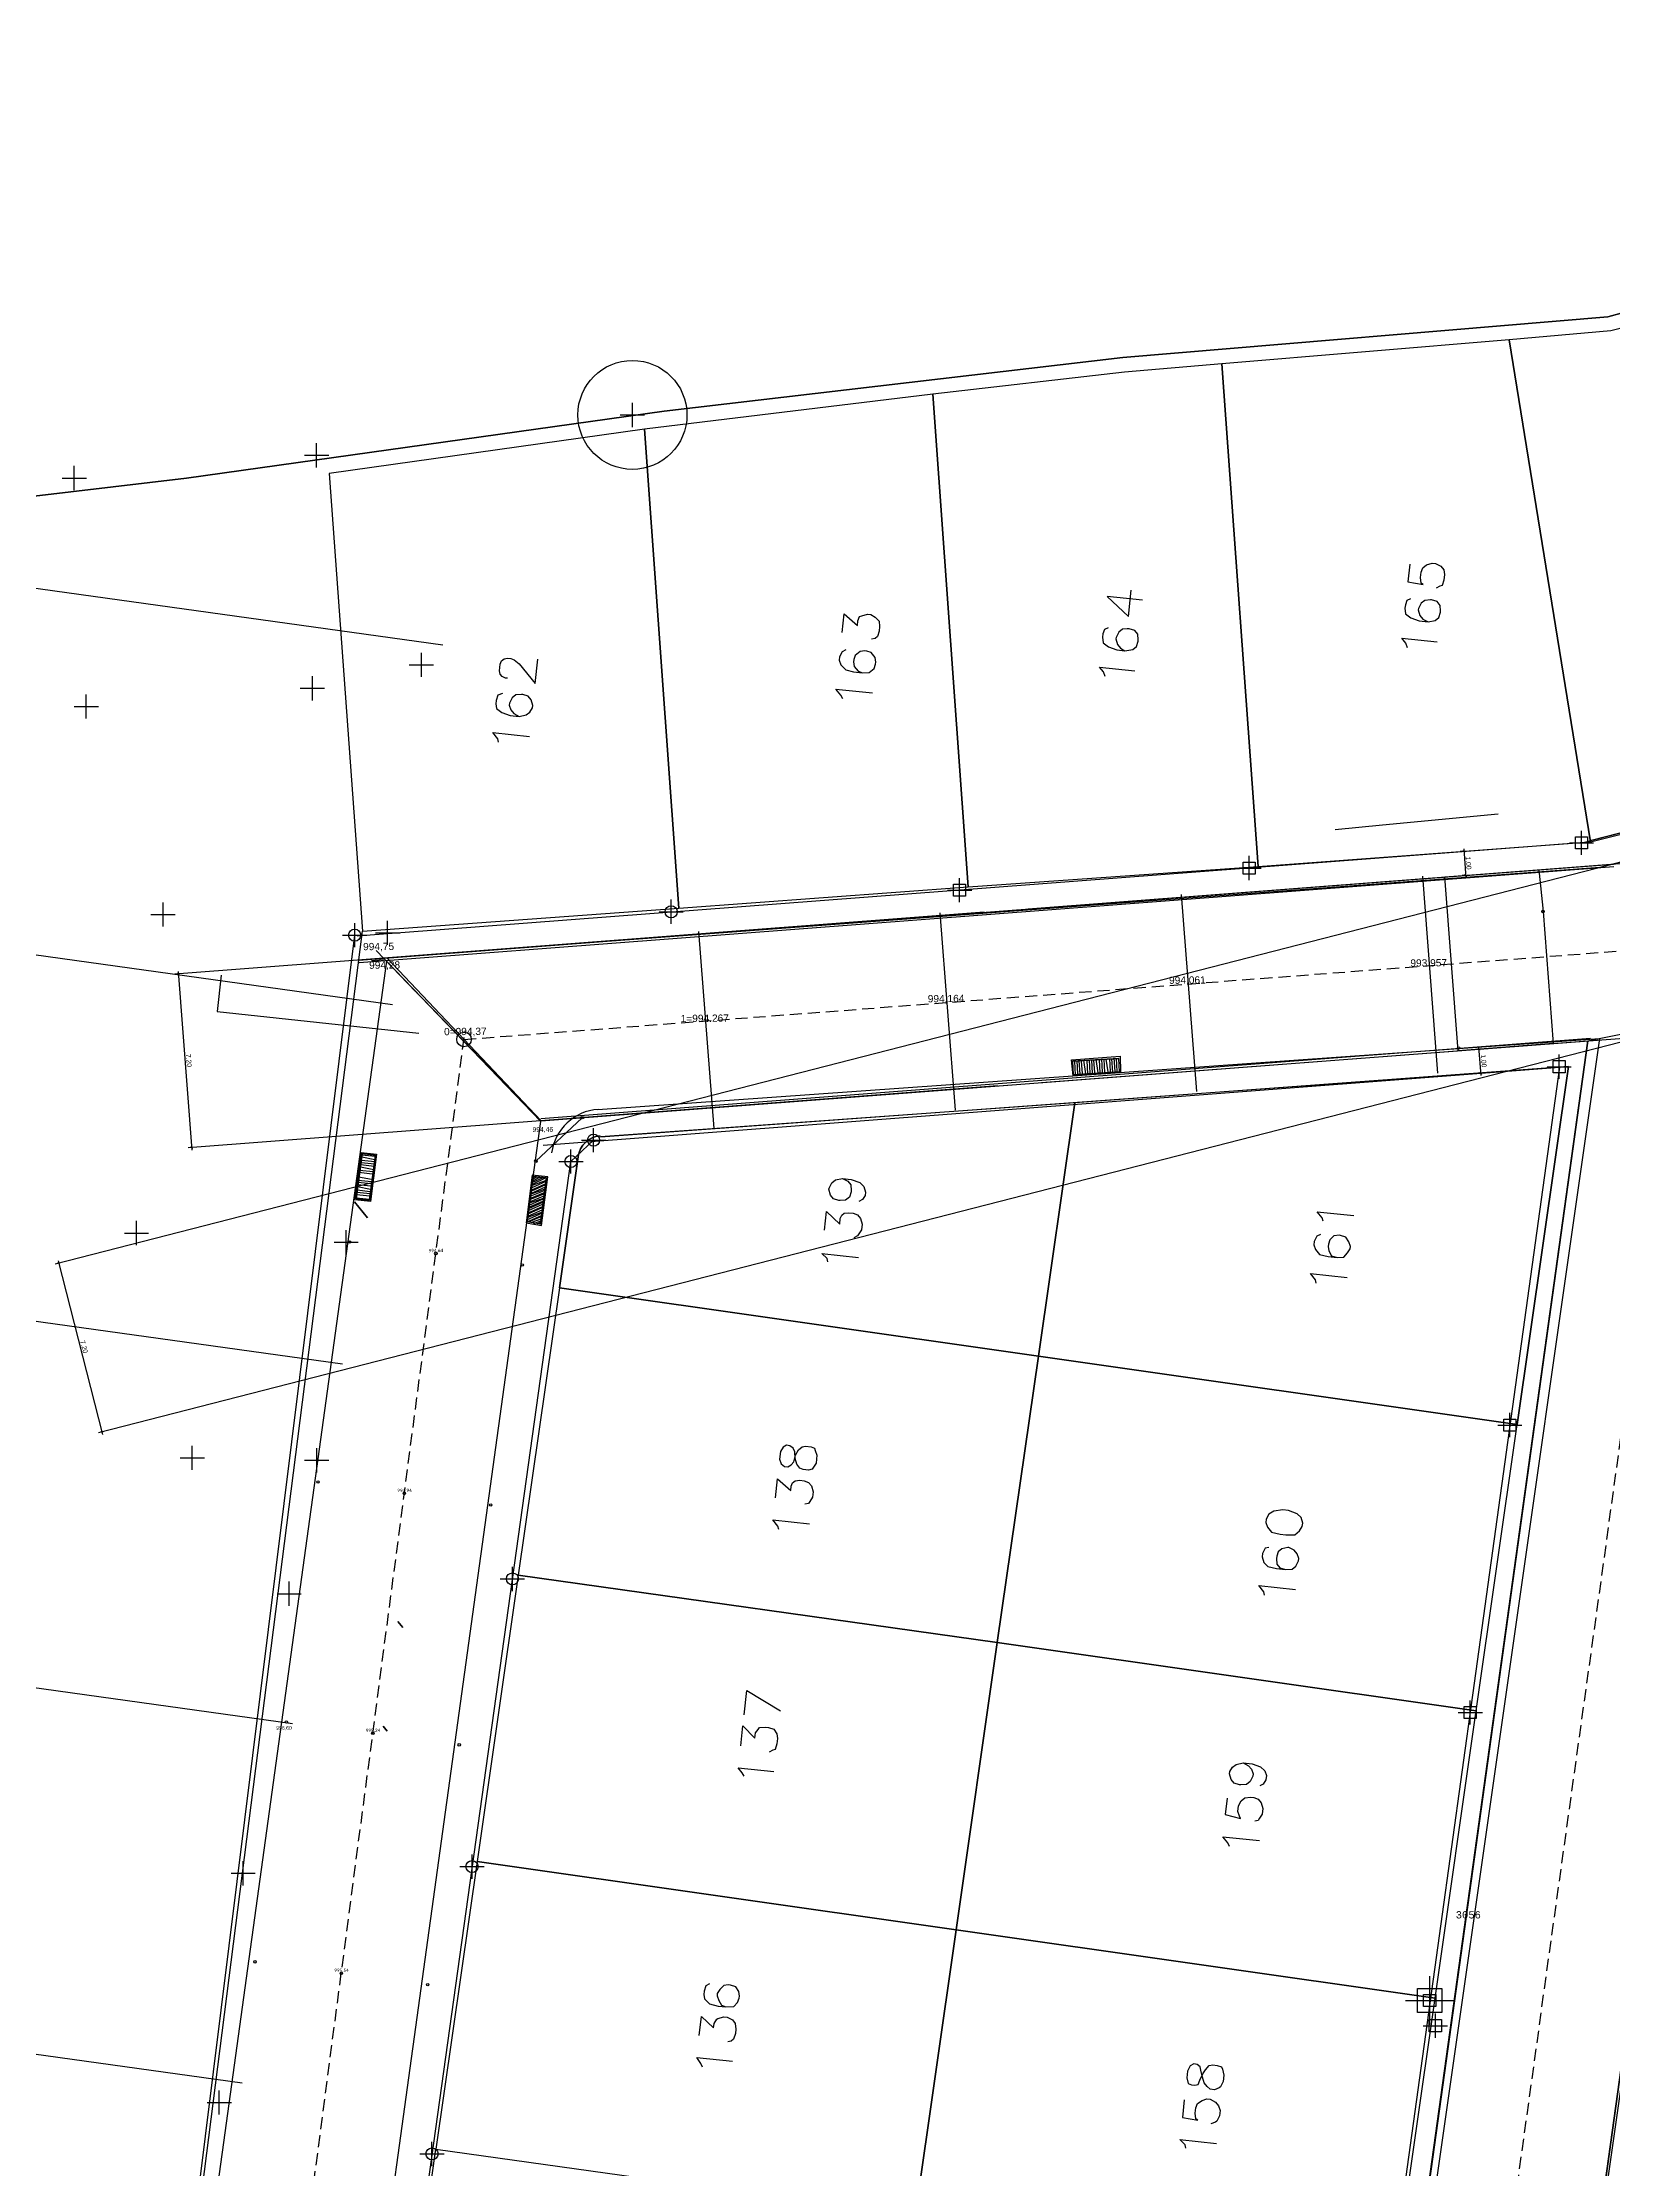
# Model space of a CAD drawing. Header units: metres. Extents: x -977055 to 805873, y -1033982 to 242021.
# Drawn here: x 854.2 to 919.1, y 1070.9 to 1158.7 of the extents above; entities that cross this region are included whole.
import ezdxf
from ezdxf.enums import TextEntityAlignment as Align

# ---------------------------------------------------------------- set-up
doc = ezdxf.new("R2010")
doc.units = ezdxf.units.M
doc.header["$PDMODE"] = 32
doc.header["$PDSIZE"] = 1.5
doc.linetypes.add('DASHED', pattern=[0.75, 0.5, -0.25])
for name, color, linetype in [('12-CONDICIONES EXISTENTES', 2, 'Continuous'), ('C-ANNO-MATC-TEXT', 150, 'Continuous'), ('C-ROAD-PROF-TEXT', 11, 'Continuous'), ('LOTE 243', 6, 'Continuous'), ('puntos nov 7', 50, 'Continuous'), ('PUNTOS V', 4, 'Continuous'), ('V-NODE', 1, 'Continuous')]:
    doc.layers.add(name, color=color, linetype=linetype)
doc.layers.add('PDF2_area escolar', color=7, linetype='Continuous', true_color=0x989898)
doc.layers.add('PDF_Geometry', color=7, linetype='Continuous', true_color=0x797979)
doc.layers.get('PDF2_area escolar').off()
doc.styles.add('CITY2', font='stylu.ttf', dxfattribs={"height": 0.2})
doc.styles.add('MONOTXT4', font='monotxt4.shx')
doc.styles.get("Standard").update_dxf_attribs({"font": 'arial.ttf'})
doc.dimstyles.new('COTAS2', dxfattribs={"dimtxt": 0.02, "dimasz": 0.1, "dimexe": 0.15, "dimexo": 0.08, "dimgap": 0.05, "dimtad": 1, "dimzin": 0, "dimdsep": 46, "dimtxsty": 'CITY2', "dimblk": 'ARCHTICK', "dimcen": 1, "dimdle": 0.1, "dimclrd": 1, "dimclre": 1, "dimclrt": 2, "dimadec": 0, "dimazin": 0, "dimtfac": 1, "dimtofl": 0, "dimtmove": 0, "dimatfit": 3, "dimldrblk": 'ARCHTICK', "dimfxl": 0.18, "dimtolj": 1, "dimtzin": 0, "dimarcsym": 0})

# ---------------------------------------------------------------- blocks, each defined once
blk = doc.blocks.new('*U274')
at = {"color": 0, "linetype": 'ByBlock', "lineweight": -2, "transparency": 16777216}
for p, q in [((-1, 0), (1, 0)), ((0, -1), (0, 1))]:
    blk.add_line(p, q, dxfattribs=at)
blk.add_circle((0, 0), 0.5, dxfattribs=at)
blk = doc.blocks.new('*U1300', base_point=(870.246, 1071.498, 996.919))
at = {"layer": 'V-NODE', "color": 50, "lineweight": -2, "xscale": 0.5, "yscale": 0.5, "zscale": 0.5}
blk.add_blockref('*U274', (870.246, 1071.498, 996.919), dxfattribs=at)
blk = doc.blocks.new('*U1303', base_point=(871.9, 1083.372, 996.448))
at = {"layer": 'V-NODE', "color": 50, "lineweight": -2, "xscale": 0.5, "yscale": 0.5, "zscale": 0.5}
blk.add_blockref('*U274', (871.9, 1083.372, 996.448), dxfattribs=at)
blk = doc.blocks.new('*U1306', base_point=(873.569, 1095.259, 995.987))
at = {"layer": 'V-NODE', "color": 50, "lineweight": -2, "xscale": 0.5, "yscale": 0.5, "zscale": 0.5}
blk.add_blockref('*U274', (873.569, 1095.259, 995.987), dxfattribs=at)
blk = doc.blocks.new('*U1312', base_point=(875.988, 1112.51, 995.416))
at = {"layer": 'V-NODE', "color": 50, "lineweight": -2, "xscale": 0.5, "yscale": 0.5, "zscale": 0.5}
blk.add_blockref('*U274', (875.988, 1112.51, 995.416), dxfattribs=at)
blk = doc.blocks.new('*U1315', base_point=(876.923, 1113.387, 995.362))
at = {"layer": 'V-NODE', "color": 50, "lineweight": -2, "xscale": 0.5, "yscale": 0.5, "zscale": 0.5}
blk.add_blockref('*U274', (876.923, 1113.387, 995.362), dxfattribs=at)
blk = doc.blocks.new('*U1318', base_point=(867.052, 1121.861, 994.772))
at = {"layer": 'V-NODE', "color": 50, "lineweight": -2, "xscale": 0.5, "yscale": 0.5, "zscale": 0.5}
blk.add_blockref('*U274', (867.052, 1121.861, 994.772), dxfattribs=at)
blk = doc.blocks.new('*U1321', base_point=(880.129, 1122.828, 994.948))
at = {"layer": 'V-NODE', "color": 50, "lineweight": -2, "xscale": 0.5, "yscale": 0.5, "zscale": 0.5}
blk.add_blockref('*U274', (880.129, 1122.828, 994.948), dxfattribs=at)
blk = doc.blocks.new('*U2419')
at = {"color": 0, "linetype": 'ByBlock', "lineweight": -2, "transparency": 16777216}
for p, q in [((0, -1), (0, 1)), ((-1, 0), (1, 0))]:
    blk.add_line(p, q, dxfattribs=at)
blk.add_lwpolyline([(-0.5, -0.5), (-0.5, 0.5), (0.5, 0.5), (0.5, -0.5)], close=True, dxfattribs=at)
blk = doc.blocks.new('*U2491', base_point=(911.472, 1077.838, 996.459))
at = {"layer": 'V-NODE', "color": 10, "lineweight": -2}
blk.add_blockref('*U2419', (911.472, 1077.838, 996.459), dxfattribs=at)
blk = doc.blocks.new('*U2497')
at = {"color": 0, "linetype": 'ByBlock', "lineweight": -2, "transparency": 16777216}
for p, q in [((-1, 0), (1, 0)), ((0, -1), (0, 1))]:
    blk.add_line(p, q, dxfattribs=at)
blk.add_lwpolyline([(-0.5, -0.5), (-0.5, 0.5), (0.5, 0.5), (0.5, -0.5)], close=True, dxfattribs=at)
blk = doc.blocks.new('*U2728', base_point=(911.472, 1077.838, 996.459))
at = {"layer": 'V-NODE', "color": 130, "lineweight": -2, "xscale": 0.5, "yscale": 0.5, "zscale": 0.5}
blk.add_blockref('*U2497', (911.472, 1077.838, 996.459), dxfattribs=at)
blk = doc.blocks.new('*U2737', base_point=(913.147, 1089.74, 995.969))
at = {"layer": 'V-NODE', "color": 130, "lineweight": -2, "xscale": 0.5, "yscale": 0.5, "zscale": 0.5}
blk.add_blockref('*U2497', (913.147, 1089.74, 995.969), dxfattribs=at)
blk = doc.blocks.new('*U2740', base_point=(914.784, 1101.616, 995.679))
at = {"layer": 'V-NODE', "color": 130, "lineweight": -2, "xscale": 0.5, "yscale": 0.5, "zscale": 0.5}
blk.add_blockref('*U2497', (914.784, 1101.616, 995.679), dxfattribs=at)
blk = doc.blocks.new('*U2749', base_point=(892.046, 1123.719, 994.986))
at = {"layer": 'V-NODE', "color": 130, "lineweight": -2, "xscale": 0.5, "yscale": 0.5, "zscale": 0.5}
blk.add_blockref('*U2497', (892.046, 1123.719, 994.986), dxfattribs=at)
blk = doc.blocks.new('*U2752', base_point=(904.011, 1124.634, 995.008))
at = {"layer": 'V-NODE', "color": 130, "lineweight": -2, "xscale": 0.5, "yscale": 0.5, "zscale": 0.5}
blk.add_blockref('*U2497', (904.011, 1124.634, 995.008), dxfattribs=at)
blk = doc.blocks.new('base')
at = {"layer": 'PDF_Geometry', "lineweight": 25, "extrusion": (-0.000787417, 0.063364, 0.99799), "elevation": 0.026}
for points in [[(-314.355, -197.288), (-299.601, -195.681), (-292.744, -194.188), (-282.663, -192.111), (-274.476, -190.361), (-258.037, -185.154), (-248.029, -180.61), (-240.539, -177.71), (-228.643, -174.042), (-222.733, -172.714), (-217.384, -171.04), (-209.935, -169.248), (-202.16, -164.759), (-196.196, -160.284), (-195.073, -159.817), (-178.095, -157.457), (-154.298, -156.614), (-136.667, -154.611), (-124.436, -153.164), (-118.066, -151.474), (-100.79, -146.646), (-80.955, -140.967), (-73.385, -139.328), (-61.694, -135.822), (-40.504, -131.604), (-37.727, -130.872), (-17.661, -129.441), (1.311, -127.461), (21.092, -124.929), (41.006, -122.83), (47.376, -123.458), (63.592, -123.186), (81.402, -124.312), (85.639, -96.072), (88.705, -66.393), (92.811, -40.781), (97.16, -22.386), (100.596, -1.562), (102.483, 8.32), (109.691, 37.361), (117.528, 76.62), (126.217, 115.638), (131.513, 149.592), (134.682, 173.973), (136.916, 195.591), (139.956, 229.678), (141.558, 250.676), (142.614, 271.37), (143.252, 283.21), (147.066, 312.938), (152.58, 355.631), (153.554, 396.042), (150.869, 418.02), (151.777, 438.639), (150.959, 458.028), (151.777, 438.639), (150.869, 418.02), (153.554, 396.042), (152.58, 355.631), (147.066, 312.938), (143.252, 283.21), (142.614, 271.37), (141.558, 250.676), (139.956, 229.678), (136.916, 195.591), (134.682, 173.973), (131.513, 149.592), (126.217, 115.638), (117.528, 76.62), (109.691, 37.361), (102.483, 8.32), (100.596, -1.562), (97.16, -22.386), (92.811, -40.781), (88.705, -66.393), (85.639, -96.072), (81.402, -124.312), (63.592, -123.186), (47.376, -123.458), (41.006, -122.83), (21.092, -124.929), (1.311, -127.461), (-17.661, -129.441), (-37.727, -130.872), (-40.504, -131.604), (-61.694, -135.822), (-73.385, -139.328), (-80.955, -140.967), (-100.79, -146.646), (-118.066, -151.474), (-124.436, -153.164), (-136.667, -154.611), (-154.298, -156.614), (-178.095, -157.457), (-195.073, -159.817), (-196.196, -160.284), (-202.16, -164.759), (-209.935, -169.248), (-217.384, -171.04), (-222.733, -172.714), (-228.643, -174.042), (-240.539, -177.71), (-248.029, -180.61), (-258.037, -185.154), (-274.476, -190.361), (-282.663, -192.111), (-292.744, -194.188), (-299.601, -195.681), (-314.355, -197.288), (-312.178, -178.446), (-309.146, -157.898), (-306.876, -132.899), (-305.823, -118.002), (-298.643, -78.802), (-291.055, -45.077), (-282.252, -15.116), (-275.645, 10.473), (-270.319, 33.898), (-263.825, 63.164), (-258.15, 86.408), (-284.424, 123.888)], [(-29.412, -120.745), (-29.324, -120.014), (-29.958, -119.891), (-29.872, -119.948), (-29.854, -120.182), (-29.882, -120.41), (-29.949, -120.588), (-30.103, -120.708), (-30.342, -120.772), (-30.48, -120.756), (-30.697, -120.637), (-30.818, -120.483), (-30.841, -120.295), (-30.814, -120.066), (-30.741, -119.843), (-30.644, -119.808), (-30.496, -119.734)], [(-18.351, -119.388), (-16.889, -119.564), (-17.76, -118.717), (-17.892, -119.814)], [(-5.919, -118.197), (-6.013, -118.974), (-6.558, -118.491), (-6.58, -118.673), (-6.647, -118.851), (-6.744, -118.885), (-6.984, -118.949), (-7.121, -118.933), (-7.293, -118.819), (-7.459, -118.66), (-7.477, -118.426), (-7.455, -118.243), (-7.382, -118.02), (-7.279, -117.94), (-7.137, -117.911)], [(-29.424, -119.306), (-29.276, -119.231), (-29.208, -119.054), (-29.192, -118.917), (-29.21, -118.683), (-29.422, -118.518), (-29.776, -118.383), (-30.142, -118.339), (-30.427, -118.397), (-30.581, -118.518), (-30.654, -118.741), (-30.66, -118.786), (-30.642, -119.02), (-30.521, -119.174), (-30.298, -119.247), (-30.252, -119.253), (-30.018, -119.235), (-29.864, -119.114), (-29.746, -118.897), (-29.74, -118.851), (-29.804, -118.611), (-29.925, -118.458), (-30.142, -118.339)], [(-16.917, -118.263), (-16.769, -118.188), (-16.701, -118.01), (-16.685, -117.873), (-16.703, -117.639), (-16.915, -117.475), (-17.27, -117.339), (-17.59, -117.301), (-17.921, -117.353), (-18.074, -117.474), (-18.147, -117.697), (-18.153, -117.743), (-18.135, -117.977), (-18.014, -118.13), (-17.791, -118.204), (-17.7, -118.215), (-17.511, -118.191), (-17.358, -118.07), (-17.239, -117.853), (-17.233, -117.807), (-17.297, -117.568), (-17.418, -117.414), (-17.59, -117.301)], [(-29.273, -117.284), (-29.204, -117.478), (-29.043, -117.683), (-30.506, -117.507)], [(7.921, -116.479), (8.012, -116.49), (8.144, -116.552), (8.224, -116.655), (8.253, -116.797), (8.22, -117.071), (8.158, -117.203), (8.056, -117.283), (7.913, -117.313), (7.776, -117.296), (7.644, -117.234), (7.432, -117.069), (6.789, -116.25), (6.668, -117.255)], [(-6.065, -117.483), (-5.917, -117.408), (-5.798, -117.191), (-5.782, -117.054), (-5.851, -116.86), (-6.058, -116.65), (-6.372, -116.565), (-6.738, -116.521), (-7.017, -116.534), (-7.222, -116.695), (-7.29, -116.872), (-7.301, -116.964), (-7.277, -117.152), (-7.116, -117.357), (-6.939, -117.424), (-6.848, -117.435), (-6.659, -117.412), (-6.455, -117.251), (-6.387, -117.074), (-6.376, -116.982), (-6.399, -116.794), (-6.56, -116.589), (-6.738, -116.521)], [(-16.766, -116.24), (-16.697, -116.434), (-16.536, -116.639), (-17.999, -116.463)], [(8.135, -115.855), (8.329, -115.786), (8.402, -115.563), (8.419, -115.426), (8.395, -115.238), (8.183, -115.073), (7.828, -114.937), (7.463, -114.893), (7.177, -114.952), (7.024, -115.072), (6.91, -115.244), (6.899, -115.336), (6.963, -115.575), (7.084, -115.729), (7.307, -115.802), (7.352, -115.808), (7.586, -115.789), (7.74, -115.669), (7.859, -115.451), (7.87, -115.36), (7.801, -115.166), (7.68, -115.012), (7.463, -114.893)], [(-5.914, -115.461), (-5.839, -115.609), (-5.638, -115.865), (-7.147, -115.684)], [(8.332, -113.839), (8.361, -113.981), (8.562, -114.238), (7.053, -114.056)], [(-73.972, -29.127), (-75.851, -30.477), (-73.972, -29.127), (-35.504, -35.06), (-34.154, -36.938), (-44.268, -102.03), (-86.666, -112.549), (-88.335, -111.003), (-75.851, -30.477)], [(-32.936, -110.351), (-28.158, -109.953), (-26.189, -109.773)], [(90.41, -55.701), (23.541, -45.327), (22.42, -46.165), (14.042, -106.087)], [(19.91, -104.337), (20.092, -102.828), (11.773, -101.826)], [(4.42, -98.575), (-37.003, -101.004), (-27.234, -38.004)], [(-17.159, -99.871), (-15.246, -99.776), (-15.221, -100.336), (-17.134, -100.43)], [(-15.338, -99.765), (-15.312, -100.325)], [(-15.435, -99.8), (-15.409, -100.36)], [(-15.526, -99.789), (-15.501, -100.349)], [(-15.623, -99.824), (-15.592, -100.338)], [(-15.76, -99.807), (-15.689, -100.372)], [(-15.852, -99.796), (-15.826, -100.356)], [(-15.949, -99.831), (-15.923, -100.39)], [(-16.04, -99.82), (-16.015, -100.379)], [(-16.137, -99.855), (-16.106, -100.368)], [(-16.274, -99.838), (-16.203, -100.403)], [(-16.365, -99.827), (-16.34, -100.387)], [(-16.462, -99.862), (-16.437, -100.421)], [(-16.554, -99.851), (-16.528, -100.41)], [(-16.696, -99.88), (-16.62, -100.399)], [(-16.788, -99.869), (-16.762, -100.428)], [(-16.879, -99.858), (-16.854, -100.417)], [(-16.976, -99.893), (-16.951, -100.452)], [(-17.068, -99.882), (-17.042, -100.441)], [(6.095, -91.219), (5.257, -96.636), (6.095, -91.219), (-13.659, -88.143), (-15.292, -98.612), (4.324, -97.451), (-35.706, -99.862), (-33.414, -85.067)], [(14.449, -95.007), (14.178, -96.876), (13.629, -96.81), (13.901, -94.941)], [(14.306, -96.196), (13.712, -96.124)], [(14.244, -96.327), (13.701, -96.216)], [(14.233, -96.419), (13.684, -96.353)], [(14.222, -96.51), (13.673, -96.444)], [(14.211, -96.602), (13.662, -96.536)], [(14.194, -96.739), (13.651, -96.627)], [(14.183, -96.83), (13.635, -96.764)], [(14.405, -95.373), (13.857, -95.307)], [(14.389, -95.51), (13.846, -95.398)], [(14.378, -95.602), (13.829, -95.535)], [(14.367, -95.693), (13.818, -95.627)], [(14.355, -95.784), (13.807, -95.718)], [(14.339, -95.922), (13.796, -95.81)], [(14.317, -96.104), (13.768, -96.038)], [(6.843, -93.859), (6.566, -95.773), (7.115, -95.839), (7.386, -93.971), (6.799, -94.225)], [(7.26, -95.022), (6.627, -95.271)], [(7.249, -95.114), (6.622, -95.316)], [(7.198, -95.154), (6.611, -95.408)], [(7.187, -95.245), (6.6, -95.499)], [(7.181, -95.291), (6.594, -95.545)], [(7.17, -95.382), (6.583, -95.636)], [(7.159, -95.474), (6.578, -95.682)], [(7.154, -95.52), (6.612, -95.779)], [(7.143, -95.611), (6.704, -95.79)], [(7.137, -95.657), (6.841, -95.806)], [(7.126, -95.748), (6.978, -95.823)], [(7.115, -95.839), (7.069, -95.834)], [(-5.654, -95.599), (-5.872, -95.48), (-5.993, -95.327), (-6.011, -95.093), (-6.005, -95.047), (-5.932, -94.824), (-5.778, -94.703), (-5.544, -94.685), (-5.499, -94.691), (-5.276, -94.764), (-5.155, -94.918), (-5.091, -95.157), (-5.097, -95.203), (-5.216, -95.42), (-5.369, -95.541), (-5.654, -95.599), (-6.02, -95.555), (-6.375, -95.42), (-6.541, -95.261), (-6.605, -95.021), (-6.588, -94.884), (-6.475, -94.712), (-6.327, -94.637)], [(14.444, -95.053), (13.895, -94.987)], [(14.427, -95.19), (13.879, -95.124)], [(14.416, -95.282), (13.868, -95.216)], [(7.364, -94.154), (6.783, -94.362)], [(7.359, -94.2), (6.772, -94.453)], [(7.348, -94.291), (6.761, -94.545)], [(7.342, -94.337), (6.755, -94.59)], [(7.331, -94.428), (6.744, -94.682)], [(7.32, -94.519), (6.733, -94.773)], [(7.315, -94.565), (6.728, -94.819)], [(7.304, -94.657), (6.717, -94.91)], [(7.293, -94.748), (6.666, -94.951)], [(7.287, -94.794), (6.655, -95.042)], [(7.276, -94.885), (6.644, -95.133)], [(7.271, -94.931), (6.638, -95.179)], [(-4.887, -93.466), (-4.981, -94.243), (-5.52, -93.714), (-5.548, -93.943), (-5.61, -94.075), (-5.712, -94.155), (-5.901, -94.179), (-6.083, -94.157), (-6.261, -94.089), (-6.381, -93.935), (-6.445, -93.696), (-6.418, -93.467), (-6.304, -93.295), (-6.248, -93.209), (-6.099, -93.135)], [(-25.49, -93.581), (-25.461, -93.723), (-25.26, -93.979), (-26.768, -93.798)], [(7.375, -94.062), (6.788, -94.316)], [(7.341, -93.965), (6.805, -94.179)], [(7.204, -93.949), (6.816, -94.088)], [(7.118, -93.892), (6.827, -93.996)], [(6.981, -93.876), (6.832, -93.951)], [(-5.007, -92.153), (-4.978, -92.296), (-4.772, -92.506), (-6.28, -92.324)], [(-25.378, -93.038), (-25.23, -92.963), (-25.111, -92.745), (-25.094, -92.608), (-25.164, -92.414), (-25.325, -92.209), (-25.685, -92.12), (-26.05, -92.076), (-26.33, -92.088), (-26.489, -92.255), (-26.603, -92.426), (-26.614, -92.518), (-26.544, -92.712), (-26.429, -92.911), (-26.206, -92.984), (-26.161, -92.99), (-25.927, -92.972), (-25.767, -92.805), (-25.7, -92.628), (-25.689, -92.537), (-25.712, -92.348), (-25.827, -92.149), (-26.05, -92.076)], [(-25.181, -91.021), (-25.152, -91.164), (-24.951, -91.42), (-26.46, -91.238)], [(-2.721, -82.413), (-2.815, -83.19), (-3.359, -82.707), (-3.381, -82.889), (-3.443, -83.021), (-3.546, -83.101), (-3.734, -83.125), (-3.917, -83.103), (-4.094, -83.035), (-4.215, -82.882), (-4.279, -82.642), (-4.251, -82.414), (-4.138, -82.242), (-4.081, -82.156), (-3.939, -82.127)], [(-2.841, -81.1), (-2.812, -81.242), (-2.611, -81.498), (-4.119, -81.317)], [(-23.077, -80.099), (-22.935, -80.07), (-22.816, -79.852), (-22.799, -79.715), (-22.863, -79.476), (-23.029, -79.317), (-23.39, -79.227), (-23.755, -79.183), (-24.035, -79.195), (-24.189, -79.316), (-24.308, -79.534), (-24.319, -79.625), (-24.249, -79.819), (-24.129, -79.972), (-23.911, -80.091), (-23.865, -80.097), (-23.626, -80.033), (-23.472, -79.912), (-23.404, -79.735), (-23.393, -79.644), (-23.412, -79.41), (-23.532, -79.256), (-23.755, -79.183)], [(-22.886, -78.128), (-22.857, -78.271), (-22.656, -78.527), (-24.164, -78.345)], [(-1.316, -73.447), (-1.437, -74.452), (-2.817, -73.59)], [(-1.162, -72.167), (-1.261, -72.99), (-1.755, -72.466), (-1.782, -72.695), (-1.89, -72.821), (-1.947, -72.907), (-2.181, -72.925), (-2.318, -72.909), (-2.541, -72.835), (-2.656, -72.636), (-2.68, -72.448), (-2.652, -72.219), (-2.579, -71.996), (-2.482, -71.961), (-2.334, -71.887)], [(-21.912, -71.197), (-22.13, -71.078), (-22.25, -70.925), (-22.32, -70.731), (-22.309, -70.639), (-22.19, -70.422), (-22.036, -70.301), (-21.802, -70.283), (-21.756, -70.289), (-21.533, -70.362), (-21.413, -70.515), (-21.349, -70.755), (-21.36, -70.846), (-21.473, -71.018), (-21.627, -71.139), (-21.912, -71.197), (-22.278, -71.153), (-22.632, -71.018), (-22.799, -70.858), (-22.868, -70.665), (-22.846, -70.482), (-22.733, -70.31), (-22.584, -70.235)], [(-1.288, -70.9), (-1.213, -71.048), (-1.052, -71.253), (-2.514, -71.077)], [(-21.228, -69.749), (-21.145, -69.064), (-21.774, -68.895), (-21.739, -68.992), (-21.67, -69.186), (-21.697, -69.415), (-21.816, -69.632), (-21.97, -69.753), (-22.204, -69.771), (-22.341, -69.754), (-22.518, -69.687), (-22.639, -69.533), (-22.703, -69.293), (-22.675, -69.065), (-22.562, -68.893), (-22.505, -68.807), (-22.363, -68.778)], [(-21.311, -67.745), (-21.236, -67.894), (-21.035, -68.15), (-22.543, -67.968)], [(0.256, -62.322), (0.404, -62.247), (0.477, -62.024), (0.494, -61.887), (0.47, -61.698), (0.264, -61.488), (-0.096, -61.398), (-0.416, -61.36), (-0.742, -61.367), (-0.901, -61.533), (-0.969, -61.71), (-0.98, -61.802), (-0.956, -61.99), (-0.841, -62.189), (-0.618, -62.263), (-0.527, -62.274), (-0.338, -62.25), (-0.179, -62.084), (-0.066, -61.912), (-0.055, -61.82), (-0.124, -61.627), (-0.239, -61.427), (-0.416, -61.36)], [(0.698, -60.195), (0.604, -60.972), (0.105, -60.495), (0.083, -60.678), (-0.03, -60.85), (-0.082, -60.89), (-0.321, -60.954), (-0.458, -60.937), (-0.676, -60.818), (-0.796, -60.665), (-0.815, -60.431), (-0.792, -60.248), (-0.719, -60.025), (-0.617, -59.944), (-0.474, -59.915)], [(0.578, -58.883), (0.653, -59.031), (0.808, -59.281), (-0.655, -59.105)], [(-19.307, -57.275), (-19.219, -56.544), (-19.854, -56.421), (-19.768, -56.478), (-19.75, -56.712), (-19.777, -56.94), (-19.845, -57.118), (-20.044, -57.233), (-20.238, -57.302), (-20.375, -57.286), (-20.593, -57.167), (-20.713, -57.013), (-20.783, -56.819), (-20.755, -56.591), (-20.636, -56.373), (-20.585, -56.333), (-20.391, -56.263)], [(-19.345, -55.277), (-19.316, -55.419), (-19.109, -55.63), (-20.617, -55.448)]]:
    blk.add_lwpolyline(points, dxfattribs=at)
for points in [[(-33.631, -129.975), (-36.733, -109.151), (-50.149, -112.358), (-45.414, -131.94), (-40.661, -130.983), (-37.843, -130.302)], [(-21.751, -129.134), (-22.997, -108.302), (-36.733, -109.151), (-33.631, -129.975)], [(-9.793, -128.024), (-10.997, -107.615), (-22.997, -108.302), (-21.751, -129.134), (-17.727, -128.83)], [(2.142, -126.726), (0.963, -106.876), (-10.997, -107.615), (-9.793, -128.024)], [(15.188, -125.052), (14.042, -106.087), (0.963, -106.876), (2.142, -126.726)], [(-17.205, -99.865), (-15.241, -99.731), (-15.181, -100.387), (-17.19, -100.516)], [(-15.221, -100.336), (-15.246, -99.776), (-17.159, -99.871), (-17.134, -100.43)], [(-33.414, -85.067), (-35.706, -99.862), (-15.292, -98.612), (-13.659, -88.143)], [(14.5, -94.967), (14.218, -96.927), (13.578, -96.85), (13.86, -94.89)], [(13.629, -96.81), (14.178, -96.876), (14.449, -95.007), (13.901, -94.941)], [(6.803, -93.808), (6.515, -95.814), (7.155, -95.891), (7.438, -93.931)], [(7.115, -95.839), (6.566, -95.773), (6.843, -93.859), (7.386, -93.971)], [(-11.816, -76.309), (-13.659, -88.143), (6.095, -91.219), (7.944, -79.339)], [(-31.571, -73.233), (-33.414, -85.067), (-13.659, -88.143), (-11.816, -76.309)], [(-2.914, -84.012), (-2.983, -83.818), (-3.109, -83.71), (-3.246, -83.694), (-3.394, -83.769), (-3.502, -83.895), (-3.581, -84.164), (-3.7, -84.381), (-3.854, -84.502), (-3.996, -84.531), (-4.225, -84.503), (-4.357, -84.441), (-4.391, -84.344), (-4.461, -84.151), (-4.422, -83.831), (-4.309, -83.659), (-4.252, -83.573), (-4.109, -83.544), (-3.881, -83.571), (-3.749, -83.633), (-3.629, -83.787), (-3.565, -84.027), (-3.552, -84.306), (-3.477, -84.454), (-3.351, -84.562), (-3.214, -84.579), (-3.066, -84.504), (-2.952, -84.332)], [(-22.97, -81.132), (-23.039, -80.938), (-23.2, -80.734), (-23.56, -80.644), (-23.789, -80.616), (-24.16, -80.618), (-24.365, -80.779), (-24.478, -80.95), (-24.495, -81.088), (-24.431, -81.327), (-24.265, -81.486), (-23.91, -81.622), (-23.681, -81.649), (-23.305, -81.602), (-23.105, -81.487), (-22.986, -81.269)], [(-9.968, -64.429), (-11.816, -76.309), (7.944, -79.339), (9.787, -67.504)], [(-29.722, -61.353), (-31.571, -73.233), (-11.816, -76.309), (-9.968, -64.429)], [(-8.124, -52.594), (-9.968, -64.429), (9.787, -67.504), (11.636, -55.624)], [(-27.879, -49.519), (-29.722, -61.353), (-9.968, -64.429), (-8.124, -52.594)], [(-19.417, -58.189), (-19.481, -57.95), (-19.613, -57.887), (-19.75, -57.871), (-19.893, -57.9), (-19.96, -58.077), (-20.085, -58.341), (-20.198, -58.513), (-20.358, -58.679), (-20.5, -58.708), (-20.683, -58.686), (-20.86, -58.618), (-20.895, -58.521), (-20.959, -58.282), (-20.926, -58.008), (-20.807, -57.79), (-20.756, -57.75), (-20.562, -57.68), (-20.379, -57.702), (-20.253, -57.81), (-20.132, -57.964), (-20.068, -58.204), (-20.01, -58.489), (-19.981, -58.631), (-19.855, -58.739), (-19.718, -58.756), (-19.569, -58.681), (-19.451, -58.463)], [(-8.124, -52.594), (-6.276, -40.714), (12.479, -43.623), (13.312, -44.79), (11.636, -55.624)]]:
    blk.add_lwpolyline(points, close=True, dxfattribs=at)
blk.add_lwpolyline([(4.336, -97.483, 0.353005), (5.255, -96.646, -0.353005)], format="xyb", close=True, dxfattribs=at)
at = {"layer": 'PDF_Geometry', "color": 215, "lineweight": 50, "true_color": 0xa9529f, "extrusion": (-0.000787417, 0.063364, 0.99799), "elevation": 0.026}
for points in [[(13.989, -94.21), (14.511, -94.876)], [(12.742, -77.227), (12.943, -77.483)], [(13.443, -72.953), (13.604, -73.158)]]:
    blk.add_lwpolyline(points, dxfattribs=at)
blk = doc.blocks.new('*U4082')
at = {"color": 0, "linetype": 'ByBlock', "lineweight": -2, "transparency": 16777216}
for p, q in [((-1, 0), (1, 0)), ((0, -1), (0, 1))]:
    blk.add_line(p, q, dxfattribs=at)
blk.add_lwpolyline([(-0.5, -0.5), (-0.5, 0.5), (0.5, 0.5), (0.5, -0.5)], close=True, dxfattribs=at)
blk = doc.blocks.new('_ArchTick')
at = {"color": 0, "linetype": 'ByBlock', "const_width": 0.15}
blk.add_lwpolyline([(-0.5, -0.5), (0.5, 0.5)], dxfattribs=at)
blk = doc.blocks.new('*D4733')
at = {"color": 1, "linetype": 'Continuous', "lineweight": -2, "transparency": 16777216}
for p, q in [((913.466, 1117.149), (913.661, 1117.164)), ((913.543, 1116.152), (913.738, 1116.167))]:
    blk.add_line(p, q, dxfattribs=at)
at = {"color": 1, "lineweight": -2, "transparency": 16777216}
blk.add_line((913.596, 1116.056), (913.504, 1117.252), dxfattribs=at)
at = {"layer": 'Defpoints', "color": 0, "transparency": 16777216}
for p in [(913.387, 1117.143, 995.067), (913.512, 1117.153), (913.463, 1116.146, 995.067)]:
    blk.add_point(p, dxfattribs=at)
at = {"color": 1, "lineweight": -2, "transparency": 16777216, "xscale": 0.1, "yscale": 0.1, "zscale": 0.1}
for p, rotation in [((913.512, 1117.153), 94.37753879972952), ((913.588, 1116.156), 274.3775387997295)]:
    blk.add_blockref('_ArchTick', p, dxfattribs=dict(at, rotation=rotation))
at = {"color": 2, "transparency": 16777216, "insert": (913.703, 1116.666), "char_height": 0.2, "attachment_point": 5, "rotation": 274.37754, "style": 'CITY2'}
blk.add_mtext('\\A1;1.00', dxfattribs=at)
blk = doc.blocks.new('*D4734')
at = {"color": 1, "linetype": 'Continuous', "lineweight": -2, "transparency": 16777216}
for p, q in [((912.827, 1125.324), (912.734, 1125.317)), ((912.903, 1124.327), (912.811, 1124.32))]:
    blk.add_line(p, q, dxfattribs=at)
at = {"color": 1, "lineweight": -2, "transparency": 16777216}
blk.add_line((912.876, 1125.428), (912.968, 1124.232), dxfattribs=at)
at = {"layer": 'Defpoints', "color": 0, "transparency": 16777216}
for p in [(912.907, 1125.33, 995.067), (912.96, 1124.332), (912.983, 1124.333, 995.067)]:
    blk.add_point(p, dxfattribs=at)
at = {"color": 1, "lineweight": -2, "transparency": 16777216, "xscale": 0.1, "yscale": 0.1, "zscale": 0.1}
for p, rotation in [((912.884, 1125.329), 94.37753879972855), ((912.96, 1124.332), 274.3775387997285)]:
    blk.add_blockref('_ArchTick', p, dxfattribs=dict(at, rotation=rotation))
at = {"color": 2, "transparency": 16777216, "insert": (913.075, 1124.842), "char_height": 0.2, "attachment_point": 5, "rotation": 274.37754, "style": 'CITY2'}
blk.add_mtext('\\A1;1.00', dxfattribs=at)
blk = doc.blocks.new('*U5100')
at = {"color": 0, "linetype": 'ByBlock', "lineweight": -2, "transparency": 16777216}
for p, q in [((-1, 0), (1, 0)), ((0, -1), (0, 1))]:
    blk.add_line(p, q, dxfattribs=at)
blk = doc.blocks.new('*U5103', base_point=(878.528, 1143.359, 994.268))
at = {"layer": 'V-NODE', "color": 2, "lineweight": -2, "xscale": 0.5, "yscale": 0.5, "zscale": 0.5}
blk.add_blockref('*U5100', (878.528, 1143.359, 994.268), dxfattribs=at)
blk = doc.blocks.new('*U5106', base_point=(865.481, 1141.69, 993.697))
at = {"layer": 'V-NODE', "color": 2, "lineweight": -2, "xscale": 0.5, "yscale": 0.5, "zscale": 0.5}
blk.add_blockref('*U5100', (865.481, 1141.69, 993.697), dxfattribs=at)
blk = doc.blocks.new('*U5109', base_point=(855.465, 1140.751, 993.19))
at = {"layer": 'V-NODE', "color": 2, "lineweight": -2, "xscale": 0.5, "yscale": 0.5, "zscale": 0.5}
blk.add_blockref('*U5100', (855.465, 1140.751, 993.19), dxfattribs=at)
blk = doc.blocks.new('*U5151', base_point=(855.963, 1131.311, 993.716))
at = {"layer": 'V-NODE', "color": 2, "lineweight": -2, "xscale": 0.5, "yscale": 0.5, "zscale": 0.5}
blk.add_blockref('*U5100', (855.963, 1131.311, 993.716), dxfattribs=at)
blk = doc.blocks.new('*U5154', base_point=(865.306, 1132.064, 994.162))
at = {"layer": 'V-NODE', "color": 2, "lineweight": -2, "xscale": 0.5, "yscale": 0.5, "zscale": 0.5}
blk.add_blockref('*U5100', (865.306, 1132.064, 994.162), dxfattribs=at)
blk = doc.blocks.new('*U5157', base_point=(869.808, 1133.033, 994.33))
at = {"layer": 'V-NODE', "color": 2, "lineweight": -2, "xscale": 0.5, "yscale": 0.5, "zscale": 0.5}
blk.add_blockref('*U5100', (869.808, 1133.033, 994.33), dxfattribs=at)
blk = doc.blocks.new('*U5160', base_point=(868.411, 1121.959, 994.758))
at = {"layer": 'V-NODE', "color": 2, "lineweight": -2, "xscale": 0.5, "yscale": 0.5, "zscale": 0.5}
blk.add_blockref('*U5100', (868.411, 1121.959, 994.758), dxfattribs=at)
blk = doc.blocks.new('*U5163', base_point=(859.133, 1122.715, 994.263))
at = {"layer": 'V-NODE', "color": 2, "lineweight": -2, "xscale": 0.5, "yscale": 0.5, "zscale": 0.5}
blk.add_blockref('*U5100', (859.133, 1122.715, 994.263), dxfattribs=at)
blk = doc.blocks.new('*U5208', base_point=(860.341, 1100.262, 995.595))
at = {"layer": 'V-NODE', "color": 2, "lineweight": -2, "xscale": 0.5, "yscale": 0.5, "zscale": 0.5}
blk.add_blockref('*U5100', (860.341, 1100.262, 995.595), dxfattribs=at)
blk = doc.blocks.new('*U5211', base_point=(865.482, 1100.161, 995.65))
at = {"layer": 'V-NODE', "color": 2, "lineweight": -2, "xscale": 0.5, "yscale": 0.5, "zscale": 0.5}
blk.add_blockref('*U5100', (865.482, 1100.161, 995.65), dxfattribs=at)
blk = doc.blocks.new('*U5214', base_point=(866.699, 1109.171, 995.439))
at = {"layer": 'V-NODE', "color": 2, "lineweight": -2, "xscale": 0.5, "yscale": 0.5, "zscale": 0.5}
blk.add_blockref('*U5100', (866.699, 1109.171, 995.439), dxfattribs=at)
blk = doc.blocks.new('*U5217', base_point=(858.036, 1109.55, 995.18))
at = {"layer": 'V-NODE', "color": 2, "lineweight": -2, "xscale": 0.5, "yscale": 0.5, "zscale": 0.5}
blk.add_blockref('*U5100', (858.036, 1109.55, 995.18), dxfattribs=at)
blk = doc.blocks.new('*U5223', base_point=(864.343, 1094.647, 995.945))
at = {"layer": 'V-NODE', "color": 2, "lineweight": -2, "xscale": 0.5, "yscale": 0.5, "zscale": 0.5}
blk.add_blockref('*U5100', (864.343, 1094.647, 995.945), dxfattribs=at)
blk = doc.blocks.new('*U5268', base_point=(862.446, 1083.095, 996.315))
at = {"layer": 'V-NODE', "color": 2, "lineweight": -2, "xscale": 0.5, "yscale": 0.5, "zscale": 0.5}
blk.add_blockref('*U5100', (862.446, 1083.095, 996.315), dxfattribs=at)
blk = doc.blocks.new('*U5271', base_point=(861.457, 1073.621, 996.778))
at = {"layer": 'V-NODE', "color": 2, "lineweight": -2, "xscale": 0.5, "yscale": 0.5, "zscale": 0.5}
blk.add_blockref('*U5100', (861.457, 1073.621, 996.778), dxfattribs=at)
blk = doc.blocks.new('*D5483')
at = {"color": 1, "linetype": 'Continuous', "lineweight": -2, "transparency": 16777216}
for p, q in [((942.779, 1130.888), (854.672, 1108.264)), ((944.569, 1123.914), (856.463, 1101.29))]:
    blk.add_line(p, q, dxfattribs=at)
at = {"color": 1, "lineweight": -2, "transparency": 16777216}
blk.add_line((854.793, 1108.398), (856.633, 1101.231), dxfattribs=at)
at = {"layer": 'Defpoints', "color": 0, "transparency": 16777216}
for p in [(942.856, 1130.908), (944.647, 1123.934), (856.608, 1101.328)]:
    blk.add_point(p, dxfattribs=at)
at = {"color": 1, "lineweight": -2, "transparency": 16777216, "xscale": 0.1, "yscale": 0.1, "zscale": 0.1}
for p, rotation in [((854.818, 1108.302), 104.4012118177137), ((856.608, 1101.328), 284.4012118177137)]:
    blk.add_blockref('_ArchTick', p, dxfattribs=dict(at, rotation=rotation))
at = {"color": 2, "transparency": 16777216, "insert": (855.866, 1104.854), "char_height": 0.2, "attachment_point": 5, "rotation": 284.40121, "style": 'CITY2'}
blk.add_mtext('\\A1;7.20', dxfattribs=at)
blk = doc.blocks.new('*D5484')
at = {"color": 1, "linetype": 'Continuous', "lineweight": -2, "transparency": 16777216}
for p, q in [((893.066, 1122.809), (859.619, 1120.248)), ((893.616, 1115.63), (860.168, 1113.069))]:
    blk.add_line(p, q, dxfattribs=at)
at = {"color": 1, "lineweight": -2, "transparency": 16777216}
blk.add_line((859.761, 1120.359), (860.326, 1112.981), dxfattribs=at)
at = {"layer": 'Defpoints', "color": 0, "transparency": 16777216}
for p in [(893.146, 1122.815, 995.067), (893.695, 1115.636, 995.067), (860.318, 1113.081)]:
    blk.add_point(p, dxfattribs=at)
at = {"color": 1, "lineweight": -2, "transparency": 16777216, "xscale": 0.1, "yscale": 0.1, "zscale": 0.1}
for p, rotation in [((859.768, 1120.26), 94.37753879973036), ((860.318, 1113.081), 274.3775387997303)]:
    blk.add_blockref('_ArchTick', p, dxfattribs=dict(at, rotation=rotation))
at = {"color": 2, "transparency": 16777216, "insert": (860.201, 1116.682), "char_height": 0.2, "attachment_point": 5, "rotation": 274.37754, "style": 'CITY2'}
blk.add_mtext('\\A1;7.20', dxfattribs=at)
blk = doc.blocks.new('*D5485')
at = {"color": 1, "linetype": 'Continuous', "lineweight": -2, "transparency": 16777216}
for p, q in [((894.877, 1122.947), (958.604, 1127.826)), ((895.427, 1115.768), (959.153, 1120.647))]:
    blk.add_line(p, q, dxfattribs=at)
at = {"color": 1, "lineweight": -2, "transparency": 16777216}
blk.add_line((958.447, 1127.914), (959.011, 1120.535), dxfattribs=at)
at = {"layer": 'Defpoints', "color": 0, "transparency": 16777216}
for p in [(894.798, 1122.941, 995.067), (959.004, 1120.635), (895.347, 1115.762, 995.067)]:
    blk.add_point(p, dxfattribs=at)
at = {"color": 1, "lineweight": -2, "transparency": 16777216, "xscale": 0.1, "yscale": 0.1, "zscale": 0.1}
for p, rotation in [((958.454, 1127.814), 94.37753879972956), ((959.004, 1120.635), 274.3775387997296)]:
    blk.add_blockref('_ArchTick', p, dxfattribs=dict(at, rotation=rotation))
at = {"color": 2, "transparency": 16777216, "insert": (958.886, 1124.237), "char_height": 0.2, "attachment_point": 5, "rotation": 274.37754, "style": 'CITY2'}
blk.add_mtext('\\A1;7.20', dxfattribs=at)

msp = doc.modelspace()

# ---------------------------------------------------------------- linework, layer by layer
at = {"color": 1}
msp.add_line((869.58465, 1119.51639, 2022.29234), (867.93697, 1121.22907), dxfattribs=at)
for points, elevation in [([(965.79461, 1136.7981), (918.50823, 1124.65596), (868.24532, 1120.90855)], 378.46258), ([(868.24532, 1120.90855), (874.73821, 1114.18452), (918.0012, 1117.49637), (925.48046, 1119.0127), (967.68711, 1129.95372)], 378.46258), ([(826.85026, 767.27004), (874.73821, 1114.15611), (868.36224, 1120.78784), (818.82259, 761.82294), (826.85026, 767.27004)], 2022.29234), ([(917.94306, 1117.48458), (925.48046, 1119.0127), (885.10304, 828.76218), (877.00719, 822.82532), (918.0012, 1117.49637)], 378.46258)]:
    msp.add_lwpolyline(points, dxfattribs=dict(at, elevation=elevation))
at = {"color": 2}
msp.add_lwpolyline([(916.155, 1122.839), (916.57236, 1117.38699), (912.65223, 1117.0869), (912.10267, 1124.26589), (915.97632, 1124.56243), (916.155, 1122.839)], dxfattribs=at)
msp.add_circle((878.528, 1143.359, 994.268), 2.25318)
at = {"color": 1}
for centre in [(916.155, 1122.839), (912.667, 1117.199)]:
    msp.add_circle(centre, 0.05, dxfattribs=at)
at = {"layer": '12-CONDICIONES EXISTENTES', "color": 1, "linetype": 'Continuous', "elevation": 997.203}
for points in [[(801.6119, 1143.47861), (870.68765, 1133.8563)], [(799.54237, 1128.62206), (868.61812, 1118.99975)], [(797.47284, 1113.76551), (866.54859, 1104.1432)], [(795.40331, 1098.90896), (864.47906, 1089.28665)], [(793.33378, 1084.05241), (862.40953, 1074.4301)]]:
    msp.add_lwpolyline(points, dxfattribs=at)
at = {"layer": '12-CONDICIONES EXISTENTES', "color": 1, "elevation": 995.362}
for points in [[(876.45136, 1114.31567), (874.53829, 1112.52127)], [(876.923, 1113.387), (875.988, 1112.51)]]:
    msp.add_lwpolyline(points, dxfattribs=at)
at = {"layer": '12-CONDICIONES EXISTENTES', "color": 1}
for centre in [(876.45136, 1114.31567, 995.362), (874.53829, 1112.52127, 995.362), (866.83779, 1109.18162, 996.877), (870.4064, 1108.70726, 996.877), (873.97502, 1108.23291, 996.877), (865.53549, 1099.26677, 996.877), (869.1041, 1098.79241, 996.877), (872.67272, 1098.31806, 996.877), (864.23319, 1089.35192, 996.877), (867.8018, 1088.87756, 996.877), (871.37042, 1088.4032, 996.877), (862.93089, 1079.43707, 996.877), (866.4995, 1078.96271, 996.877), (870.06812, 1078.48835, 996.877)]:
    msp.add_circle(centre, 0.05, dxfattribs=at)
at = {"layer": 'LOTE 243', "elevation": 994.859}
msp.add_lwpolyline([(918.14061, 1125.77992), (927.772, 1128.25495)], dxfattribs=at)
at = {"layer": 'LOTE 243', "color": 1}
for points, elevation in [([(867.15079, 1121.82769), (917.8698, 1125.7103)], 995.067), ([(867.22712, 1120.8306), (919.06471, 1124.79885)], 995.067), ([(867.23475, 1120.7309), (919.08108, 1124.69981)], 995.067), ([(925.48046, 1119.0127), (916.45174, 1053.92069), (914.10911, 1037.19105)], 995.204), ([(874.74931, 1114.28567), (918.1173, 1117.60555)], 995.067), ([(874.75694, 1114.18596), (918.0012, 1117.49637)], 995.067), ([(918.0012, 1117.49637), (909.32066, 1054.91453), (906.97796, 1038.18442)], 995.204), ([(874.83327, 1113.18888), (916.84018, 1116.40457)], 995.067), ([(916.84018, 1116.40457), (908.33023, 1055.05256), (905.98762, 1038.3231)], 995.204)]:
    msp.add_lwpolyline(points, dxfattribs=dict(at, elevation=elevation))
at = {"layer": 'LOTE 243', "color": 1, "linetype": 'DASHED'}
for points, elevation in [([(922.24635, 1121.89904), (912.60412, 1052.38399)], 995.204), ([(867.74386, 1120.81285), (868.36684, 1120.86)], 995.067), ([(871.56819, 1117.55239), (919.65585, 1121.23357)], 995.067), ([(863.8949, 1059.13301), (871.61482, 1117.90737)], 997.399)]:
    msp.add_lwpolyline(points, dxfattribs=dict(at, elevation=elevation))
at = {"layer": 'PDF_Geometry', "lineweight": 25, "extrusion": (-0.000787417, 0.063364, 0.99799)}
msp.add_arc((-891.01964, -1036.45449, 1060.76006), 2.0947, 273.4073421, 351.1808272, dxfattribs=at)
at = {"layer": 'PUNTOS V', "color": 1}
for p, q in [((911.17672, 1124.30437, 995.067), (911.8001, 1116.16116, 995.067)), ((901.20589, 1123.54109, 995.067), (901.82927, 1115.39788, 995.067)), ((891.23507, 1122.77781, 995.067), (891.85844, 1114.6346, 995.067)), ((881.26424, 1122.01453, 995.067), (881.88761, 1113.87132, 995.067))]:
    msp.add_line(p, q, dxfattribs=at)
for points, elevation in [([(917.8698, 1125.7103), (965.945, 1138.055)], 994.772), ([(874.75694, 1114.18596), (868.37945, 1120.91882)], 995.067)]:
    msp.add_lwpolyline(points, dxfattribs=dict(at, elevation=elevation))
at = {"layer": 'PUNTOS V'}
for points, elevation in [([(859.596, 1061.824), (867.052, 1121.861)], 997.399), ([(868.744, 1060.598), (875.988, 1112.51)], 997.354)]:
    msp.add_lwpolyline(points, dxfattribs=dict(at, elevation=elevation))
at = {"layer": 'PUNTOS V', "color": 1}
msp.add_circle((871.56819, 1117.55239, 994.772), 0.3, dxfattribs=at)

# ---------------------------------------------------------------- block references
at = {"layer": 'C-ANNO-MATC-TEXT', "lineweight": -2, "xscale": 0.5, "yscale": 0.5, "zscale": 0.5}
msp.add_blockref('*U4082', (911.706, 1076.798, 995.473), dxfattribs=at)
at = {"layer": 'PDF2_area escolar'}
msp.add_blockref('base', (882.736, 1016.336, 999.038), dxfattribs=at)
at = {"layer": 'puntos nov 7'}
for name, p in [('*U1321', (880.129, 1122.828, 994.948)), ('*U1318', (867.052, 1121.861, 994.772)), ('*U1315', (876.923, 1113.387, 995.362)), ('*U1312', (875.988, 1112.51, 995.416)), ('*U1306', (873.569, 1095.259, 995.987)), ('*U1303', (871.9, 1083.372, 996.448)), ('*U1300', (870.246, 1071.498, 996.919))]:
    msp.add_blockref(name, p, dxfattribs=at)
at = {"layer": 'V-NODE'}
for name, p in [('*U5103', (878.528, 1143.359, 994.268)), ('*U5106', (865.481, 1141.69, 993.697)), ('*U5109', (855.465, 1140.751, 993.19)), ('*U5157', (869.808, 1133.033, 994.33)), ('*U5154', (865.306, 1132.064, 994.162)), ('*U5151', (855.963, 1131.311, 993.716)), ('*U2752', (904.011, 1124.634, 995.008)), ('*U2749', (892.046, 1123.719, 994.986)), ('*U5163', (859.133, 1122.715, 994.263)), ('*U5160', (868.411, 1121.959, 994.758)), ('*U5217', (858.036, 1109.55, 995.18)), ('*U5214', (866.699, 1109.171, 995.439)), ('*U2740', (914.784, 1101.616, 995.679)), ('*U5208', (860.341, 1100.262, 995.595)), ('*U5211', (865.482, 1100.161, 995.65)), ('*U5223', (864.343, 1094.647, 995.945)), ('*U2737', (913.147, 1089.74, 995.969)), ('*U5268', (862.446, 1083.095, 996.315)), ('*U2491', (911.472, 1077.838, 996.459)), ('*U2728', (911.472, 1077.838, 996.459)), ('*U5271', (861.457, 1073.621, 996.778))]:
    msp.add_blockref(name, p, dxfattribs=at)
at = {"layer": 'V-NODE', "color": 130, "lineweight": -2, "xscale": 0.5, "yscale": 0.5, "zscale": 0.5}
for p in [(917.744, 1125.678, 994.859), (916.824, 1116.426, 995.204)]:
    msp.add_blockref('*U2497', p, dxfattribs=at)

# ---------------------------------------------------------------- texts
at = {"layer": 'C-ROAD-PROF-TEXT', "color": 11, "linetype": 'Continuous', "lineweight": -3, "attachment_point": 8, "rotation": 0.5711077}
for s, insert, char_height in [('{\\C2;994,75}', (868.042, 1121.18794, 995.067), 0.3), ('{\\C2;994,28}', (868.29041, 1120.42107, 995.067), 0.3), ('{\\C2;993.957}', (911.43197, 1120.56228), 0.3), ('{\\C2;994,061}', (901.46115, 1119.799, 995.067), 0.3), ('{\\C2;994,164}', (891.49032, 1119.03572, 995.067), 0.3), ('{\\C2;0=994,37}', (871.62609, 1117.67718, 995.067), 0.3), ('{\\C2;1=994.267}', (881.51949, 1118.27244, 1990.134), 0.3), ('{\\C2;994,46}', (874.82899, 1113.69309, 995.067), 0.2), ('{\\fCalibri|b0|i0|c0|p34;\\H0.91667x;\\C256;994.64}', (870.40688, 1108.76094, 996.877), 0.15), ('{\\fCalibri|b0|i0|c0|p34;\\H0.91667x;\\C256;994.94}', (869.1111, 1098.84567, 996.877), 0.15), ('{\\C2;996,60}', (864.13323, 1088.99629, 996.877), 0.15), ('{\\fCalibri|b0|i0|c0|p34;\\H0.91667x;\\C256;995.24}', (867.8088, 1088.93082, 996.877), 0.15), ('{\\fCalibri|b0|i0|c0|p34;\\H0.91667x;\\C256;995.54}', (866.5065, 1079.01597, 996.877), 0.15)]:
    msp.add_mtext(s, dxfattribs=dict(at, insert=insert, char_height=char_height))
at = {"layer": 'LOTE 243', "color": 1, "linetype": 'DASHED', "style": 'MONOTXT4'}
msp.add_text('3056', height=0.3, dxfattribs=at).set_placement((912.54784, 1081.52876, 1004.05956), align=Align.TOP_LEFT)

# ---------------------------------------------------------------- dimensions: what is measured, and where the dimension line sits
at = {"color": 1}
for p1, p2, distance, picture, middle in [((942.85624, 1130.90801), (944.64696, 1123.93425), -90.89483, '*D5483', (855.86582, 1104.85392)), ((894.79752, 1122.94116, 995.067), (895.34708, 1115.76216, 995.067), 63.84297, '*D5485', (958.88647, 1124.23673)), ((912.90662, 1125.33036, 995.067), (912.98295, 1124.33328, 995.067), -0.02265, '*D4734', (913.07534, 1124.84182)), ((893.14591, 1122.81473, 995.067), (893.69547, 1115.63573, 995.067), -33.47512, '*D5484', (860.20067, 1116.68219)), ((913.46285, 1116.14603, 995.067), (913.38652, 1117.14311, 995.067), -0.12569, '*D4733', (913.70315, 1116.66588))]:
    dim = msp.add_aligned_dim(p1=p1, p2=p2, distance=distance, dimstyle='COTAS2', dxfattribs=at)
    dim.commit()
    dim.dimension.update_dxf_attribs({"geometry": picture, "text_midpoint": middle})

doc.saveas('drawing.dxf')
